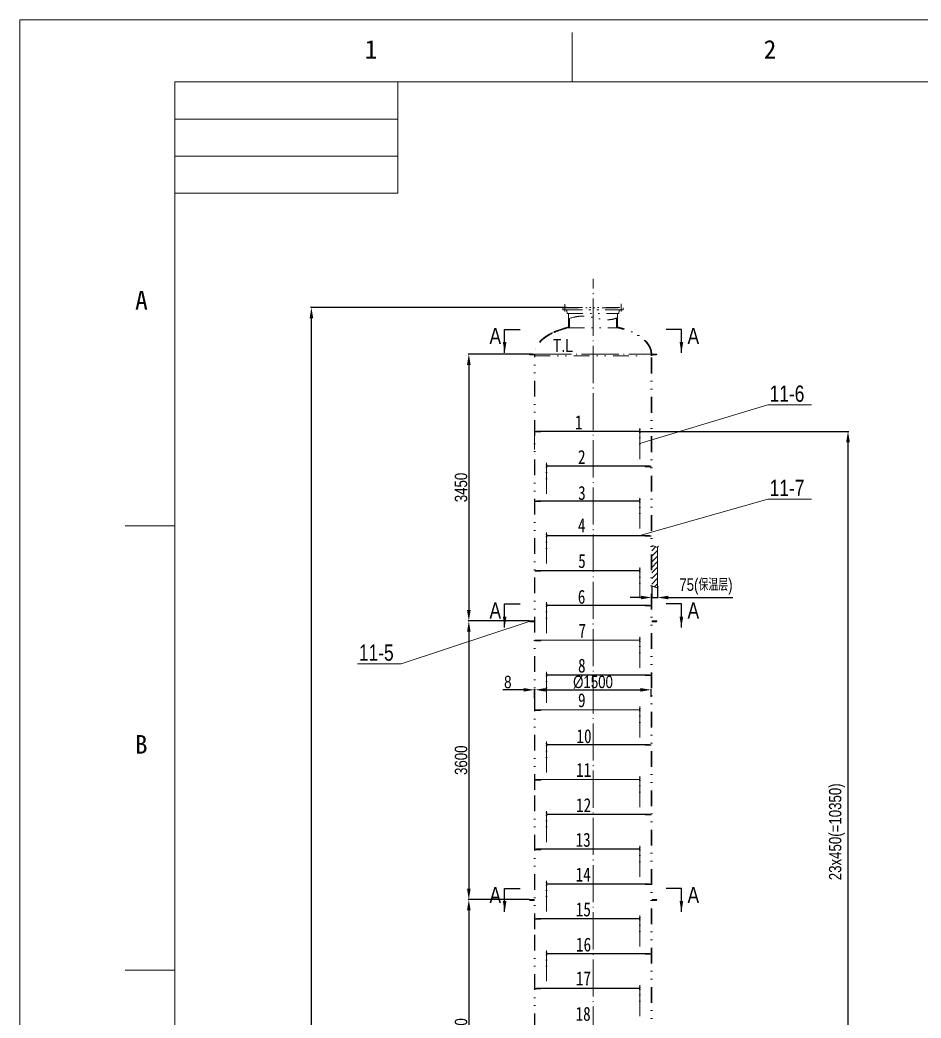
# Model space of a CAD drawing. Header units: millimetres. Extents: x 8160 to 405605, y -30951 to 80400.
# Drawn here: x 85807 to 91627, y 18075 to 24524 of the extents above; entities that cross this region are included whole.
import ezdxf

# ---------------------------------------------------------------- set-up
doc = ezdxf.new("R2010")
doc.units = ezdxf.units.MM
for name, pattern in [('ACAD_ISO04W100', [30.5, 24, -3, 0.5, -3]), ('CENTER', [50.8, 31.75, -6.35, 6.35, -6.35]), ('DIVIDE', [31.75, 12.7, -6.35, 0, -6.35, 0, -6.35])]:
    doc.linetypes.add(name, pattern=pattern)
doc.layers.get('0').update_dxf_attribs({"lineweight": 13})
doc.layers.get('Defpoints').update_dxf_attribs({"lineweight": 13})
for name, color, linetype, lineweight in [('bh', 7, 'Continuous', 13), ('CENTER', 1, 'CENTER', 13), ('DIM', 7, 'Continuous', 13), ('DIVIDE', 3, 'DIVIDE', 13), ('PROFILE', 4, 'Continuous', 15), ('SEE', 2, 'Continuous', 13)]:
    doc.layers.add(name, color=color, linetype=linetype, lineweight=lineweight)
doc.styles.add('HZDX', font='tcc_simp.shx', dxfattribs={"width": 0.8, "height": 80, "bigfont": 'hzdx.shx'})
doc.styles.add('图签', font='SimSun.ttf', dxfattribs={"height": 3})
doc.dimstyles.new('uni', dxfattribs={"dimtxt": 90, "dimasz": 70, "dimexe": 5, "dimexo": 0.625, "dimgap": 10, "dimtad": 1, "dimdec": 0, "dimdsep": 46, "dimtxsty": 'HZDX', "dimcen": 2.5, "dimadec": 0, "dimazin": 0, "dimtfac": 1, "dimtdec": 0, "dimtmove": 0, "dimatfit": 3, "dimfxl": 0, "dimarcsym": 0})

# ---------------------------------------------------------------- blocks, each defined once
blk = doc.blocks.new('*D605')
at = {"layer": 'Defpoints', "color": 0}
for p in [(89887.4, 20863.2), (89924.9, 20863.2), (89924.9, 20792.1)]:
    blk.add_point(p, dxfattribs=at)
at = {"layer": 'DIM', "color": 0, "lineweight": -2}
for p, q in [((89887.4, 20862.6), (89887.4, 20787.1)), ((89924.9, 20862.6), (89924.9, 20787.1)), ((89817.4, 20792.1), (89747.4, 20792.1)), ((89887.4, 20792.1), (89924.9, 20792.1)), ((89994.9, 20792.1), (90410.6, 20792.1))]:
    blk.add_line(p, q, dxfattribs=at)
at = {"layer": 'DIM', "color": 0}
for points in [[(89817.4, 20803.8), (89817.4, 20780.5), (89887.4, 20792.1)], [(89994.9, 20803.8), (89994.9, 20780.5), (89924.9, 20792.1)]]:
    blk.add_solid(points, dxfattribs=at)
at = {"layer": 'DIM', "color": 0, "insert": (90237.8, 20863.1), "char_height": 80, "attachment_point": 5, "style": 'HZDX'}
blk.add_mtext('75(保温层)', dxfattribs=at)
blk = doc.blocks.new('*D581')
at = {"layer": 'Defpoints', "color": 0}
for p in [(89883.4, 20195.5), (89133.4, 20150.1), (89883.4, 20150.1)]:
    blk.add_point(p, dxfattribs=at)
at = {"layer": 'DIM', "color": 0, "lineweight": -2}
for p, q in [((89133.4, 20150.8), (89133.4, 20200.5)), ((89203.4, 20195.5), (89813.4, 20195.5)), ((89883.4, 20150.8), (89883.4, 20200.5))]:
    blk.add_line(p, q, dxfattribs=at)
at = {"layer": 'DIM', "color": 0}
for points in [[(89203.4, 20207.2), (89203.4, 20183.8), (89133.4, 20195.5)], [(89813.4, 20207.2), (89813.4, 20183.8), (89883.4, 20195.5)]]:
    blk.add_solid(points, dxfattribs=at)
at = {"layer": 'DIM', "color": 0, "insert": (89508.4, 20245.5), "char_height": 80, "attachment_point": 5, "style": 'HZDX'}
blk.add_mtext('%%c1500', dxfattribs=at)
blk = doc.blocks.new('*D585')
at = {"layer": 'Defpoints', "color": 0}
for p in [(89129.4, 20195.5), (89129.4, 20141.8), (89133.4, 20150.5)]:
    blk.add_point(p, dxfattribs=at)
at = {"layer": 'DIM', "color": 0, "lineweight": -2}
for p, q in [((89059.4, 20195.5), (88926.8, 20195.5)), ((89129.4, 20142.5), (89129.4, 20200.5)), ((89133.4, 20195.5), (89129.4, 20195.5)), ((89133.4, 20151.1), (89133.4, 20200.5)), ((89203.4, 20195.5), (89273.4, 20195.5))]:
    blk.add_line(p, q, dxfattribs=at)
at = {"layer": 'DIM', "color": 0}
for points in [[(89059.4, 20207.2), (89059.4, 20183.8), (89129.4, 20195.5)], [(89203.4, 20207.2), (89203.4, 20183.8), (89133.4, 20195.5)]]:
    blk.add_solid(points, dxfattribs=at)
at = {"layer": 'DIM', "color": 0, "insert": (88958.1, 20245.5), "char_height": 80, "attachment_point": 5, "style": 'HZDX'}
blk.add_mtext('8', dxfattribs=at)
blk = doc.blocks.new('*D593')
at = {"layer": 'Defpoints', "color": 0}
for p in [(89117.8, 22365.6), (88706.2, 20640.6), (89096.9, 20640.6)]:
    blk.add_point(p, dxfattribs=at)
at = {"layer": 'DIM', "color": 0, "lineweight": -2}
for p, q in [((89117.2, 22365.6), (88701.2, 22365.6)), ((88706.2, 22295.6), (88706.2, 20710.6)), ((89096.3, 20640.6), (88701.2, 20640.6))]:
    blk.add_line(p, q, dxfattribs=at)
at = {"layer": 'DIM', "color": 0}
for points in [[(88694.5, 22295.6), (88717.8, 22295.6), (88706.2, 22365.6)], [(88694.5, 20710.6), (88717.8, 20710.6), (88706.2, 20640.6)]]:
    blk.add_solid(points, dxfattribs=at)
at = {"layer": 'DIM', "color": 0, "insert": (88656.2, 21503.1), "char_height": 80, "attachment_point": 5, "rotation": 90, "style": 'HZDX'}
blk.add_mtext('3450', dxfattribs=at)
blk = doc.blocks.new('*D594')
at = {"layer": 'Defpoints', "color": 0}
for p in [(89096.9, 20640.6), (88706.2, 18840.6), (89096.9, 18840.6)]:
    blk.add_point(p, dxfattribs=at)
at = {"layer": 'DIM', "color": 0, "lineweight": -2}
for p, q in [((89096.3, 20640.6), (88701.2, 20640.6)), ((88706.2, 20570.6), (88706.2, 18910.6)), ((89096.3, 18840.6), (88701.2, 18840.6))]:
    blk.add_line(p, q, dxfattribs=at)
at = {"layer": 'DIM', "color": 0}
for points in [[(88694.5, 20570.6), (88717.8, 20570.6), (88706.2, 20640.6)], [(88694.5, 18910.6), (88717.8, 18910.6), (88706.2, 18840.6)]]:
    blk.add_solid(points, dxfattribs=at)
at = {"layer": 'DIM', "color": 0, "insert": (88656.2, 19740.6), "char_height": 80, "attachment_point": 5, "rotation": 90, "style": 'HZDX'}
blk.add_mtext('3600', dxfattribs=at)
blk = doc.blocks.new('*D595')
at = {"layer": 'Defpoints', "color": 0}
for p in [(89096.9, 18840.6), (88706.2, 17115.6), (89096.9, 17115.6)]:
    blk.add_point(p, dxfattribs=at)
at = {"layer": 'DIM', "color": 0, "lineweight": -2}
for p, q in [((89096.3, 18840.6), (88701.2, 18840.6)), ((88706.2, 18770.6), (88706.2, 17185.6)), ((89096.3, 17115.6), (88701.2, 17115.6))]:
    blk.add_line(p, q, dxfattribs=at)
at = {"layer": 'DIM', "color": 0}
for points in [[(88694.5, 18770.6), (88717.8, 18770.6), (88706.2, 18840.6)], [(88694.5, 17185.6), (88717.8, 17185.6), (88706.2, 17115.6)]]:
    blk.add_solid(points, dxfattribs=at)
at = {"layer": 'DIM', "color": 0, "insert": (88656.2, 17978.1), "char_height": 80, "attachment_point": 5, "rotation": 90, "style": 'HZDX'}
blk.add_mtext('3450', dxfattribs=at)
blk = doc.blocks.new('*D614')
at = {"layer": 'Defpoints', "color": 0}
for p in [(89809.9, 21865.6), (91155.4, 21865.6), (89883.4, 16690.6)]:
    blk.add_point(p, dxfattribs=at)
at = {"layer": 'DIM', "color": 0, "lineweight": -2}
for p, q in [((89810.6, 21865.6), (91160.4, 21865.6)), ((91155.4, 16760.6), (91155.4, 21795.6)), ((89884.1, 16690.6), (91160.4, 16690.6))]:
    blk.add_line(p, q, dxfattribs=at)
at = {"layer": 'DIM', "color": 0}
for points in [[(91143.8, 21795.6), (91167.1, 21795.6), (91155.4, 21865.6)], [(91143.8, 16760.6), (91167.1, 16760.6), (91155.4, 16690.6)]]:
    blk.add_solid(points, dxfattribs=at)
at = {"layer": 'DIM', "color": 0, "insert": (91084.5, 19278.1), "char_height": 80, "attachment_point": 5, "rotation": 90, "style": 'HZDX'}
blk.add_mtext('23x450(=10350)', dxfattribs=at)
blk = doc.blocks.new('*D619')
at = {"layer": 'Defpoints', "color": 0}
for p in [(87689.4, 22665.6), (89337.9, 22665.6), (88918.4, 2928.4)]:
    blk.add_point(p, dxfattribs=at)
at = {"layer": 'DIM', "color": 0, "lineweight": -2}
for p, q in [((89337.3, 22665.6), (87684.4, 22665.6)), ((87689.4, 2998.4), (87689.4, 22595.6)), ((88917.8, 2928.4), (87684.4, 2928.4))]:
    blk.add_line(p, q, dxfattribs=at)
at = {"layer": 'DIM', "color": 0}
for points in [[(87677.7, 22595.6), (87701, 22595.6), (87689.4, 22665.6)], [(87677.7, 2998.4), (87701, 2998.4), (87689.4, 2928.4)]]:
    blk.add_solid(points, dxfattribs=at)
at = {"layer": 'DIM', "color": 0, "insert": (87639.4, 12797), "char_height": 80, "attachment_point": 5, "rotation": 90, "style": 'HZDX'}
blk.add_mtext('~39403', dxfattribs=at)

msp = doc.modelspace()

# ---------------------------------------------------------------- hatches: boundary and pattern name
at = {"layer": 'bh'}
h = msp.add_hatch(dxfattribs=at)
h.set_pattern_fill('ANSI31', scale=8, style=0)
h.set_pattern_definition([(45, (88970.624, 4803.452), (-17.960512, 17.960512), [])])
edge = h.paths.add_edge_path()
edge.add_spline(control_points=[(89924.9, 21119.6), (89923.4, 21119), (89914.5, 21116.6), (89901.9, 21128), (89891, 21126.4), (89887.4, 21125.2)], knot_values=[33.516113, 33.516113, 33.516113, 33.516113, 43.493819, 90.729196, 113.205754, 113.205754, 113.205754, 113.205754], degree=3, periodic=0)
edge.add_line((89887.4, 21125.2), (89887.4, 20863.2))
edge.add_spline(control_points=[(89887.4, 20863.2), (89891, 20864.4), (89901.9, 20866), (89914.5, 20854.6), (89923.4, 20857), (89924.9, 20857.6)], knot_values=[33.516113, 33.516113, 33.516113, 33.516113, 55.992672, 103.228049, 113.205754, 113.205754, 113.205754, 113.205754], degree=3, periodic=0)
edge.add_line((89924.9, 20857.6), (89924.9, 21119.6))

# ---------------------------------------------------------------- linework, layer by layer
at = {"color": 7}
for p, q in [((102606.8, 24524.3), (85806.8, 24524.3)), ((85806.8, 24524.3), (85806.8, 764.3)), ((89373.2, 24124.3), (89373.2, 24444.3)), ((86806.8, 24124.3), (88246.8, 24124.3)), ((86806.8, 23884.3), (86806.8, 24124.3)), ((86806.8, 24124.3), (88246.8, 24124.3)), ((86806.8, 23404.3), (86806.8, 24124.3)), ((102206.8, 24124.3), (86806.8, 24124.3)), ((86806.8, 24124.3), (86806.8, 1164.3)), ((88246.8, 24124.3), (88246.8, 23884.3)), ((88246.8, 24124.3), (88246.8, 23404.3)), ((88246.8, 23884.3), (86806.8, 23884.3)), ((86806.8, 23644.3), (88246.8, 23644.3)), ((86806.8, 23404.3), (86806.8, 23644.3)), ((88246.8, 23644.3), (88246.8, 23404.3)), ((88246.8, 23404.3), (86806.8, 23404.3)), ((88246.8, 23404.3), (86806.8, 23404.3)), ((86806.8, 21254.3), (86486.8, 21254.3)), ((86806.8, 18384.3), (86486.8, 18384.3))]:
    msp.add_line(p, q, dxfattribs=at)
at = {"layer": 'CENTER', "color": 7, "linetype": 'ACAD_ISO04W100', "ltscale": 10}
for p, q in [((89508.4, 12723.3), (89508.4, 22852.5)), ((89129.4, 22365.6), (89887.4, 22365.6))]:
    msp.add_line(p, q, dxfattribs=at)
at = {"layer": 'DIVIDE', "color": 7, "ltscale": 8}
for p, q in [((89313.4, 22664.6), (89703.4, 22664.6)), ((89313.4, 22664.6), (89313.4, 22650.6)), ((89333.6, 22650.6), (89313.4, 22650.6)), ((89327.2, 22640.5), (89327.2, 22688.3)), ((89333.6, 22650.6), (89683.3, 22650.6)), ((89337.9, 22665.6), (89678.9, 22665.6)), ((89337.9, 22664.6), (89337.9, 22665.6)), ((89337.9, 22650.6), (89678.9, 22650.6)), ((89341.8, 22627.1), (89339.6, 22645.4)), ((89675.1, 22627.1), (89677.3, 22645.4)), ((89678.9, 22664.6), (89678.9, 22665.6)), ((89683.3, 22650.6), (89703.4, 22650.6)), ((89689.7, 22639.8), (89689.7, 22690.9)), ((89703.4, 22664.6), (89703.4, 22650.6)), ((89341.8, 22627.1), (89675.1, 22627.1)), ((89350.9, 22535.8), (89350.9, 22627.1)), ((89355.9, 22535.8), (89355.9, 22595.5)), ((89660.9, 22535.8), (89660.9, 22597.8)), ((89665.9, 22535.8), (89665.9, 22627.1)), ((89350.9, 22535.8), (89665.9, 22535.8)), ((89129.4, 22353.1), (89129.4, 22365.6)), ((89129.4, 22353.1), (89883.4, 22353.1)), ((89129.4, 19548.6), (89129.4, 22353.1)), ((89133.4, 22353.1), (89133.4, 22365.6)), ((89133.4, 19548.6), (89133.4, 22353.1)), ((89883.4, 22353.1), (89883.4, 22365.6)), ((89883.4, 16648.1), (89883.4, 22353.1)), ((89887.4, 22353.1), (89887.4, 22365.6)), ((89887.4, 16648.1), (89887.4, 22353.1)), ((89129.4, 21748.6), (89129.4, 21874.7)), ((89129.4, 18648.6), (89129.4, 19548.6)), ((89133.4, 18648.6), (89133.4, 19548.6)), ((89129.4, 17748.6), (89129.4, 18648.6)), ((89133.4, 17748.6), (89133.4, 18648.6))]:
    msp.add_line(p, q, dxfattribs=at)
for centre, start, end in [((89333.6, 22644.6), 7, 90), ((89683.3, 22644.6), 90, 173)]:
    msp.add_arc(centre, 6, start, end, dxfattribs=at)
for major_axis, ratio, start_param, end_param in [((379, 0), 0.505277, 1.999363, 2.336865), ((375, 0), 0.5, 2.004242, 2.347178), ((379, 0), 0.505277, 0, 1.14223), ((375, 0), 0.5, 0, 1.137351), ((379, 0), 0.505277, 2.336865, 3.141593), ((375, 0), 0.5, 2.347178, 3.141593)]:
    msp.add_ellipse((89508.4, 22365.6), major_axis=major_axis, ratio=ratio, start_param=start_param, end_param=end_param, dxfattribs=at)
msp.add_open_spline([(89350.9, 22594), (89379.1, 22602.6), (89470.3, 22626.7), (89580.1, 22572.2), (89653.7, 22594.9), (89665.9, 22599.6)], degree=3, knots=[35.788952, 35.788952, 35.788952, 35.788952, 209.579027, 597.629071, 675.800358, 675.800358, 675.800358, 675.800358], dxfattribs=at)
at = {"layer": 'PROFILE', "color": 7}
for p, q in [((89096.9, 22365.6), (89096.9, 22362.6)), ((89116.9, 22365.6), (89096.9, 22365.6)), ((89116.9, 22362.6), (89096.9, 22362.6)), ((89099.4, 22362.6), (89099.4, 22359.6)), ((89116.9, 22359.6), (89099.4, 22359.6)), ((89129.4, 22362.6), (89116.9, 22362.6)), ((89129.4, 22359.6), (89116.9, 22359.6)), ((89126.9, 22365.6), (89117.8, 22365.6)), ((89126.9, 22365.6), (89126.9, 22362.6)), ((89887.4, 22362.6), (89919.9, 22362.6)), ((89887.4, 22359.6), (89917.4, 22359.6)), ((89889.9, 22365.6), (89889.9, 22362.6)), ((89889.9, 22365.6), (89919.9, 22365.6)), ((89917.4, 22362.6), (89917.4, 22359.6)), ((89919.9, 22365.6), (89919.9, 22362.6)), ((89133.4, 21865.6), (89339.4, 21865.6)), ((89143.4, 21865.6), (89143.4, 21867.1)), ((89143.4, 21867.1), (89336.4, 21867.1)), ((89170.9, 21862.6), (89170.9, 21865.6)), ((89336.4, 21867.1), (89644.4, 21867.1)), ((89339.4, 21865.6), (89641.7, 21865.6)), ((89641.7, 21865.6), (89809.9, 21865.6)), ((89644.4, 21867.1), (89809.9, 21867.1)), ((89805.7, 21874.7), (89815.7, 21874.7)), ((89809.9, 21887.1), (89809.9, 21687.1)), ((89809.9, 21887.1), (89811.4, 21887.1)), ((89809.9, 21887.1), (89809.9, 21687.1)), ((89811.4, 21887.1), (89811.4, 21687.1)), ((89133.4, 21862.6), (89170.9, 21862.6)), ((89805.7, 21858.8), (89815.7, 21858.8)), ((89805.7, 21824.5), (89815.7, 21824.5)), ((89805.7, 21784.2), (89815.7, 21784.2)), ((89811.4, 21687.1), (89809.9, 21687.1)), ((89202.7, 21649.7), (89212.7, 21649.7)), ((89202.7, 21633.8), (89212.7, 21633.8)), ((89208.4, 21662.1), (89206.9, 21662.1)), ((89206.9, 21662.1), (89206.9, 21462.1)), ((89208.4, 21662.1), (89208.4, 21462.1)), ((89208.4, 21662.1), (89208.4, 21462.1)), ((89873.4, 21642.1), (89208.4, 21642.1)), ((89883.4, 21640.6), (89208.4, 21640.6)), ((89845.9, 21637.6), (89845.9, 21640.6)), ((89883.4, 21637.6), (89845.9, 21637.6)), ((89873.4, 21640.6), (89873.4, 21642.1)), ((89202.7, 21599.5), (89212.7, 21599.5)), ((89202.7, 21559.2), (89212.7, 21559.2)), ((89133.4, 21415.6), (89809.9, 21415.6)), ((89143.4, 21415.6), (89143.4, 21417.1)), ((89143.4, 21417.1), (89809.9, 21417.1)), ((89170.9, 21412.6), (89170.9, 21415.6)), ((89206.9, 21462.1), (89208.4, 21462.1)), ((89805.7, 21424.7), (89815.7, 21424.7)), ((89809.9, 21437.1), (89809.9, 21237.1)), ((89809.9, 21437.1), (89811.4, 21437.1)), ((89809.9, 21437.1), (89809.9, 21237.1)), ((89811.4, 21437.1), (89811.4, 21237.1)), ((89133.4, 21412.6), (89170.9, 21412.6)), ((89805.7, 21408.8), (89815.7, 21408.8)), ((89805.7, 21374.5), (89815.7, 21374.5)), ((89805.7, 21334.2), (89815.7, 21334.2)), ((89811.4, 21237.1), (89809.9, 21237.1)), ((89202.7, 21199.7), (89212.7, 21199.7)), ((89202.7, 21183.8), (89212.7, 21183.8)), ((89208.4, 21212.1), (89206.9, 21212.1)), ((89206.9, 21212.1), (89206.9, 21012.1)), ((89208.4, 21212.1), (89208.4, 21012.1)), ((89208.4, 21212.1), (89208.4, 21012.1)), ((89873.4, 21192.1), (89208.4, 21192.1)), ((89883.4, 21190.6), (89208.4, 21190.6)), ((89845.9, 21187.6), (89845.9, 21190.6)), ((89883.4, 21187.6), (89845.9, 21187.6)), ((89873.4, 21190.6), (89873.4, 21192.1)), ((89202.7, 21149.5), (89212.7, 21149.5)), ((89202.7, 21109.2), (89212.7, 21109.2)), ((89924.9, 20857.6), (89924.9, 21119.6)), ((89133.4, 20965.6), (89809.9, 20965.6)), ((89133.4, 20962.6), (89170.9, 20962.6)), ((89143.4, 20965.6), (89143.4, 20967.1)), ((89143.4, 20967.1), (89809.9, 20967.1)), ((89170.9, 20962.6), (89170.9, 20965.6)), ((89206.9, 21012.1), (89208.4, 21012.1)), ((89805.7, 20974.7), (89815.7, 20974.7)), ((89809.9, 20987.1), (89809.9, 20787.1)), ((89809.9, 20987.1), (89811.4, 20987.1)), ((89809.9, 20987.1), (89809.9, 20787.1)), ((89811.4, 20987.1), (89811.4, 20787.1)), ((89805.7, 20958.8), (89815.7, 20958.8)), ((89805.7, 20924.5), (89815.7, 20924.5)), ((89805.7, 20884.2), (89815.7, 20884.2)), ((89811.4, 20787.1), (89809.9, 20787.1)), ((89202.7, 20749.7), (89212.7, 20749.7)), ((89202.7, 20733.8), (89212.7, 20733.8)), ((89208.4, 20762.1), (89206.9, 20762.1)), ((89206.9, 20762.1), (89206.9, 20562.1)), ((89208.4, 20762.1), (89208.4, 20562.1)), ((89208.4, 20762.1), (89208.4, 20562.1)), ((89873.4, 20742.1), (89208.4, 20742.1)), ((89883.4, 20740.6), (89208.4, 20740.6)), ((89845.9, 20737.6), (89845.9, 20740.6)), ((89883.4, 20737.6), (89845.9, 20737.6)), ((89873.4, 20740.6), (89873.4, 20742.1)), ((89096.9, 20640.6), (89096.9, 20637.6)), ((89126.9, 20640.6), (89096.9, 20640.6)), ((89126.9, 20640.6), (89126.9, 20637.6)), ((89202.7, 20699.5), (89212.7, 20699.5)), ((89202.7, 20659.2), (89212.7, 20659.2)), ((89889.9, 20640.6), (89889.9, 20637.6)), ((89889.9, 20640.6), (89919.9, 20640.6)), ((89919.9, 20640.6), (89919.9, 20637.6)), ((89129.4, 20637.6), (89096.9, 20637.6)), ((89099.4, 20637.6), (89099.4, 20634.6)), ((89129.4, 20634.6), (89099.4, 20634.6)), ((89887.4, 20637.6), (89919.9, 20637.6)), ((89887.4, 20634.6), (89917.4, 20634.6)), ((89917.4, 20637.6), (89917.4, 20634.6)), ((89133.4, 20515.6), (89809.9, 20515.6)), ((89133.4, 20512.6), (89170.9, 20512.6)), ((89143.4, 20515.6), (89143.4, 20517.1)), ((89143.4, 20517.1), (89809.9, 20517.1)), ((89170.9, 20512.6), (89170.9, 20515.6)), ((89206.9, 20562.1), (89208.4, 20562.1)), ((89805.7, 20524.7), (89815.7, 20524.7)), ((89809.9, 20537.1), (89809.9, 20337.1)), ((89809.9, 20537.1), (89811.4, 20537.1)), ((89809.9, 20537.1), (89809.9, 20337.1)), ((89811.4, 20537.1), (89811.4, 20337.1)), ((89805.7, 20508.8), (89815.7, 20508.8)), ((89805.7, 20474.5), (89815.7, 20474.5)), ((89805.7, 20434.2), (89815.7, 20434.2)), ((89811.4, 20337.1), (89809.9, 20337.1)), ((89202.7, 20299.7), (89212.7, 20299.7)), ((89202.7, 20283.8), (89212.7, 20283.8)), ((89208.4, 20312.1), (89206.9, 20312.1)), ((89206.9, 20312.1), (89206.9, 20112.1)), ((89208.4, 20312.1), (89208.4, 20112.1)), ((89208.4, 20312.1), (89208.4, 20112.1)), ((89873.4, 20292.1), (89208.4, 20292.1)), ((89883.4, 20290.6), (89208.4, 20290.6)), ((89845.9, 20287.6), (89845.9, 20290.6)), ((89883.4, 20287.6), (89845.9, 20287.6)), ((89873.4, 20290.6), (89873.4, 20292.1)), ((89202.7, 20249.5), (89212.7, 20249.5)), ((89202.7, 20209.2), (89212.7, 20209.2)), ((89133.4, 20065.6), (89809.9, 20065.6)), ((89133.4, 20062.6), (89170.9, 20062.6)), ((89143.4, 20065.6), (89143.4, 20067.1)), ((89143.4, 20067.1), (89809.9, 20067.1)), ((89170.9, 20062.6), (89170.9, 20065.6)), ((89206.9, 20112.1), (89208.4, 20112.1)), ((89805.7, 20074.7), (89815.7, 20074.7)), ((89805.7, 20058.8), (89815.7, 20058.8)), ((89809.9, 20087.1), (89809.9, 19887.1)), ((89809.9, 20087.1), (89811.4, 20087.1)), ((89809.9, 20087.1), (89809.9, 19887.1)), ((89811.4, 20087.1), (89811.4, 19887.1)), ((89805.7, 20024.5), (89815.7, 20024.5)), ((89805.7, 19984.2), (89815.7, 19984.2)), ((89811.4, 19887.1), (89809.9, 19887.1)), ((89202.7, 19849.7), (89212.7, 19849.7)), ((89202.7, 19833.8), (89212.7, 19833.8)), ((89208.4, 19862.1), (89206.9, 19862.1)), ((89206.9, 19862.1), (89206.9, 19662.1)), ((89208.4, 19862.1), (89208.4, 19662.1)), ((89208.4, 19862.1), (89208.4, 19662.1)), ((89873.4, 19842.1), (89208.4, 19842.1)), ((89883.4, 19840.6), (89208.4, 19840.6)), ((89845.9, 19837.6), (89845.9, 19840.6)), ((89883.4, 19837.6), (89845.9, 19837.6)), ((89873.4, 19840.6), (89873.4, 19842.1)), ((89202.7, 19799.5), (89212.7, 19799.5)), ((89202.7, 19759.2), (89212.7, 19759.2)), ((89133.4, 19615.6), (89809.9, 19615.6)), ((89133.4, 19612.6), (89170.9, 19612.6)), ((89143.4, 19615.6), (89143.4, 19617.1)), ((89143.4, 19617.1), (89809.9, 19617.1)), ((89170.9, 19612.6), (89170.9, 19615.6)), ((89206.9, 19662.1), (89208.4, 19662.1)), ((89805.7, 19624.7), (89815.7, 19624.7)), ((89805.7, 19608.8), (89815.7, 19608.8)), ((89809.9, 19637.1), (89809.9, 19437.1)), ((89809.9, 19637.1), (89811.4, 19637.1)), ((89809.9, 19637.1), (89809.9, 19437.1)), ((89811.4, 19637.1), (89811.4, 19437.1)), ((89805.7, 19574.5), (89815.7, 19574.5)), ((89805.7, 19534.2), (89815.7, 19534.2)), ((89805.7, 19534.2), (89815.7, 19534.2)), ((89811.4, 19437.1), (89809.9, 19437.1)), ((89202.7, 19399.7), (89212.7, 19399.7)), ((89202.7, 19383.8), (89212.7, 19383.8)), ((89202.7, 19349.5), (89212.7, 19349.5)), ((89208.4, 19412.1), (89206.9, 19412.1)), ((89206.9, 19412.1), (89206.9, 19212.1)), ((89208.4, 19412.1), (89208.4, 19212.1)), ((89208.4, 19412.1), (89208.4, 19212.1)), ((89873.4, 19392.1), (89208.4, 19392.1)), ((89883.4, 19390.6), (89208.4, 19390.6)), ((89845.9, 19387.6), (89845.9, 19390.6)), ((89883.4, 19387.6), (89845.9, 19387.6)), ((89873.4, 19390.6), (89873.4, 19392.1)), ((89202.7, 19309.2), (89212.7, 19309.2)), ((89133.4, 19165.6), (89809.9, 19165.6)), ((89133.4, 19162.6), (89170.9, 19162.6)), ((89143.4, 19165.6), (89143.4, 19167.1)), ((89143.4, 19167.1), (89809.9, 19167.1)), ((89170.9, 19162.6), (89170.9, 19165.6)), ((89206.9, 19212.1), (89208.4, 19212.1)), ((89805.7, 19174.7), (89815.7, 19174.7)), ((89805.7, 19158.8), (89815.7, 19158.8)), ((89809.9, 19187.1), (89809.9, 18987.1)), ((89809.9, 19187.1), (89811.4, 19187.1)), ((89809.9, 19187.1), (89809.9, 18987.1)), ((89811.4, 19187.1), (89811.4, 18987.1)), ((89805.7, 19124.5), (89815.7, 19124.5)), ((89805.7, 19084.2), (89815.7, 19084.2)), ((89208.4, 18962.1), (89206.9, 18962.1)), ((89206.9, 18962.1), (89206.9, 18762.1)), ((89208.4, 18962.1), (89208.4, 18762.1)), ((89208.4, 18962.1), (89208.4, 18762.1)), ((89811.4, 18987.1), (89809.9, 18987.1)), ((89202.7, 18949.7), (89212.7, 18949.7)), ((89202.7, 18933.8), (89212.7, 18933.8)), ((89202.7, 18899.5), (89212.7, 18899.5)), ((89873.4, 18942.1), (89208.4, 18942.1)), ((89883.4, 18940.6), (89208.4, 18940.6)), ((89845.9, 18937.6), (89845.9, 18940.6)), ((89883.4, 18937.6), (89845.9, 18937.6)), ((89873.4, 18940.6), (89873.4, 18942.1)), ((89096.9, 18840.6), (89096.9, 18837.6)), ((89126.9, 18840.6), (89096.9, 18840.6)), ((89129.4, 18837.6), (89096.9, 18837.6)), ((89099.4, 18837.6), (89099.4, 18834.6)), ((89129.4, 18834.6), (89099.4, 18834.6)), ((89126.9, 18840.6), (89126.9, 18837.6)), ((89202.7, 18859.2), (89212.7, 18859.2)), ((89887.4, 18837.6), (89919.9, 18837.6)), ((89887.4, 18834.6), (89917.4, 18834.6)), ((89889.9, 18840.6), (89889.9, 18837.6)), ((89889.9, 18840.6), (89919.9, 18840.6)), ((89917.4, 18837.6), (89917.4, 18834.6)), ((89919.9, 18840.6), (89919.9, 18837.6)), ((89133.4, 18715.6), (89809.9, 18715.6)), ((89133.4, 18712.6), (89170.9, 18712.6)), ((89143.4, 18715.6), (89143.4, 18717.1)), ((89143.4, 18717.1), (89809.9, 18717.1)), ((89170.9, 18712.6), (89170.9, 18715.6)), ((89206.9, 18762.1), (89208.4, 18762.1)), ((89805.7, 18724.7), (89815.7, 18724.7)), ((89805.7, 18708.8), (89815.7, 18708.8)), ((89809.9, 18737.1), (89809.9, 18537.1)), ((89809.9, 18737.1), (89811.4, 18737.1)), ((89809.9, 18737.1), (89809.9, 18537.1)), ((89811.4, 18737.1), (89811.4, 18537.1)), ((89805.7, 18674.5), (89815.7, 18674.5)), ((89805.7, 18634.2), (89815.7, 18634.2)), ((89805.7, 18634.2), (89815.7, 18634.2)), ((89208.4, 18512.1), (89206.9, 18512.1)), ((89206.9, 18512.1), (89206.9, 18312.1)), ((89208.4, 18512.1), (89208.4, 18312.1)), ((89208.4, 18512.1), (89208.4, 18312.1)), ((89811.4, 18537.1), (89809.9, 18537.1)), ((89202.7, 18499.7), (89212.7, 18499.7)), ((89202.7, 18483.8), (89212.7, 18483.8)), ((89202.7, 18449.5), (89212.7, 18449.5)), ((89873.4, 18492.1), (89208.4, 18492.1)), ((89883.4, 18490.6), (89208.4, 18490.6)), ((89845.9, 18487.6), (89845.9, 18490.6)), ((89883.4, 18487.6), (89845.9, 18487.6)), ((89873.4, 18490.6), (89873.4, 18492.1)), ((89202.7, 18409.2), (89212.7, 18409.2)), ((89133.4, 18265.6), (89809.9, 18265.6)), ((89133.4, 18262.6), (89170.9, 18262.6)), ((89143.4, 18265.6), (89143.4, 18267.1)), ((89143.4, 18267.1), (89809.9, 18267.1)), ((89170.9, 18262.6), (89170.9, 18265.6)), ((89206.9, 18312.1), (89208.4, 18312.1)), ((89805.7, 18274.7), (89815.7, 18274.7)), ((89805.7, 18258.8), (89815.7, 18258.8)), ((89809.9, 18287.1), (89809.9, 18087.1)), ((89809.9, 18287.1), (89811.4, 18287.1)), ((89809.9, 18287.1), (89809.9, 18087.1)), ((89811.4, 18287.1), (89811.4, 18087.1)), ((89805.7, 18224.5), (89815.7, 18224.5)), ((89805.7, 18184.2), (89815.7, 18184.2)), ((89811.4, 18087.1), (89809.9, 18087.1))]:
    msp.add_line(p, q, dxfattribs=at)
at = {"layer": 'SEE', "color": 7}
for p, q in [((90638.2, 22037.6), (89811.4, 21787.1)), ((90920.4, 22037.6), (90638.2, 22037.6)), ((90638.2, 21428.4), (89811.4, 21192.1)), ((90920.4, 21428.4), (90638.2, 21428.4)), ((88269.8, 20364.4), (89096.9, 20637.6)), ((87987.6, 20364.4), (88269.8, 20364.4))]:
    msp.add_line(p, q, dxfattribs=at)
for points in [[(89887.4, 21125.2), (89891, 21126.4), (89901.9, 21128), (89916.9, 21114.5), (89927.9, 21120.9), (89931.7, 21123.1)], [(89887.4, 20863.2), (89891, 20864.4), (89901.9, 20866), (89916.9, 20852.5), (89927.9, 20858.9), (89931.7, 20861.1)]]:
    msp.add_open_spline(points, degree=3, knots=[33.516113, 33.516113, 33.516113, 33.516113, 55.992672, 103.228049, 127.769518, 127.769518, 127.769518, 127.769518], dxfattribs=at)

# ---------------------------------------------------------------- texts
at = {"color": 7, "style": '图签'}
for s, p in [('1', (88033.3, 24274.5)), ('2', (90610.8, 24274.5)), ('A', (86550.7, 22653.1)), ('B', (86549.4, 19783.1))]:
    msp.add_text(s, height=120, dxfattribs=at).set_placement(p)
at = {"layer": 'SEE', "color": 7, "width": 0.8}
for s, height, style, p in [('A', 104.9, 'HZDX', (88839.6, 22429.9)), ('A', 104.9, 'HZDX', (90118.9, 22429.9)), ('T.L', 83.94, 'HZDX', (89249.2, 22378.8)), ('11-6', 104.92, 'HZDX', (90649.1, 22057)), ('1', 90, '图签', (89391.3, 21879.3)), ('2', 90, '图签', (89411.1, 21655.4)), ('11-7', 104.92, 'HZDX', (90649.1, 21447.7)), ('3', 90, '图签', (89412.2, 21423.1)), ('4', 90, '图签', (89411.1, 21213.5)), ('5', 90, '图签', (89412.4, 20983.2)), ('6', 90, '图签', (89410, 20752.1)), ('A', 104.9, 'HZDX', (88839.6, 20656.2)), ('A', 104.9, 'HZDX', (90118.9, 20656.2)), ('7', 90, '图签', (89414.3, 20532.9)), ('11-5', 104.92, 'HZDX', (87996.1, 20383.8)), ('8', 90, '图签', (89411.6, 20307.3)), ('9', 90, '图签', (89411.3, 20083.4)), ('10', 90, '图签', (89401.2, 19851.3)), ('11', 90, '图签', (89398.9, 19633.2)), ('12', 90, '图签', (89398.7, 19405.6)), ('13', 90, '图签', (89395.7, 19181.7)), ('14', 90, '图签', (89395.7, 18956.7)), ('A', 104.9, 'HZDX', (88839.6, 18817.5)), ('A', 104.9, 'HZDX', (90118.9, 18817.5)), ('15', 90, '图签', (89396.9, 18731.9)), ('16', 90, '图签', (89398.2, 18504.4)), ('17', 90, '图签', (89397.4, 18285.8)), ('18', 90, '图签', (89395.3, 18056.9))]:
    msp.add_text(s, height=height, dxfattribs=dict(at, style=style)).set_placement(p)

# ---------------------------------------------------------------- dimensions: what is measured, and where the dimension line sits
at = {"layer": 'DIM', "color": 7}
for base, p1, p2, text, picture, middle in [((87689.4, 22665.6), (88918.4, 2928.4), (89337.9, 22665.6), '~39403', '*D619', (87639.4, 12797)), ((88706.2, 20640.6), (89117.8, 22365.6), (89096.9, 20640.6), '3450', '*D593', (88656.2, 21503.1)), ((91155.4, 21865.6), (89883.4, 16690.6), (89809.9, 21865.6), '23x450(=10350)', '*D614', (91084.5, 19278.1)), ((88706.2, 18840.6), (89096.9, 20640.6), (89096.9, 18840.6), '3600', '*D594', (88656.2, 19740.6)), ((88706.2, 17115.6), (89096.9, 18840.6), (89096.9, 17115.6), '3450', '*D595', (88656.2, 17978.1))]:
    dim = msp.add_linear_dim(base=base, p1=p1, p2=p2, angle=90, text=text, dimstyle='uni', dxfattribs=at)
    dim.commit()
    dim.dimension.update_dxf_attribs({"geometry": picture, "text_midpoint": middle})
for base, p1, p2, text, picture, middle in [((89924.9, 20792.1), (89887.4, 20863.2), (89924.9, 20863.2), '75(保温层)', '*D605', (90237.8, 20863.1)), ((89129.4, 20195.5), (89133.4, 20150.5), (89129.4, 20141.8), '8', '*D585', (88958.1, 20245.5)), ((89883.4, 20195.5), (89133.4, 20150.1), (89883.4, 20150.1), '%%c1500', '*D581', (89508.4, 20245.5))]:
    dim = msp.add_linear_dim(base=base, p1=p1, p2=p2, text=text, dimstyle='uni', dxfattribs=at)
    dim.commit()
    dim.dimension.update_dxf_attribs({"geometry": picture, "text_midpoint": middle})

# ---------------------------------------------------------------- leaders
at = {"layer": 'SEE', "color": 7}
for points in [[(88937.6, 22372.5), (88937.6, 22524.9), (89036.9, 22524.9)], [(90079.3, 22372.5), (90079.3, 22524.9), (89980, 22524.9)], [(88937.6, 20598.7), (88937.6, 20751.2), (89036.9, 20751.2)], [(90079.3, 20598.7), (90079.3, 20751.2), (89980, 20751.2)], [(88937.6, 18760), (88937.6, 18912.5), (89036.9, 18912.5)], [(90079.3, 18760), (90079.3, 18912.5), (89980, 18912.5)]]:
    msp.add_leader(points, dimstyle='uni', override={"dimgap": 10, "dimtad": 0}, dxfattribs=at)

doc.saveas('drawing.dxf')
